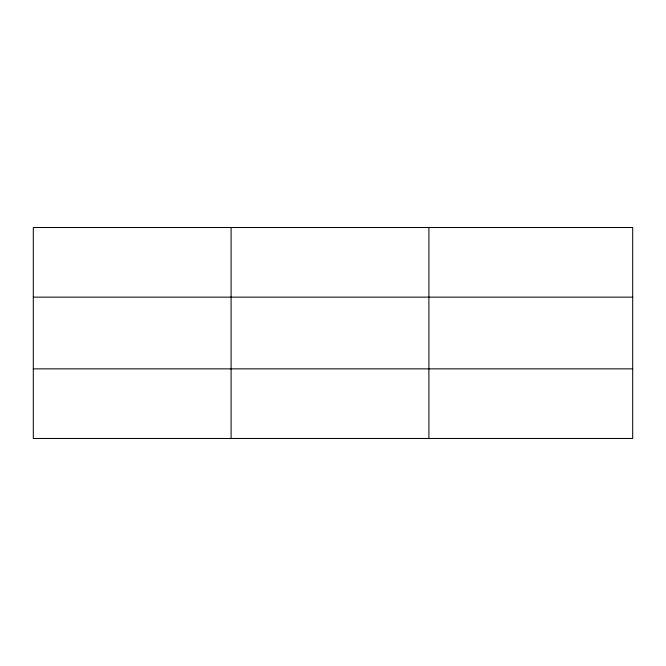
<?xml version="1.0" encoding="UTF-8"?>
<svg xmlns="http://www.w3.org/2000/svg" width="666" height="666" viewBox="0 0 666 666"><rect width="100%" height="100%" fill="white"/><g stroke="black" fill="none" stroke-linecap="round" stroke-linejoin="round"><path stroke-width="1" d="M231.102 438.486L231.102 227.514M428.904 438.486L428.904 227.514M632.7 297.136L632.7 227.514L33.3 227.514L33.3 438.486L632.7 438.486L632.7 297.136L33.3 297.136M33.3 368.864L632.7 368.864"/></g></svg>
